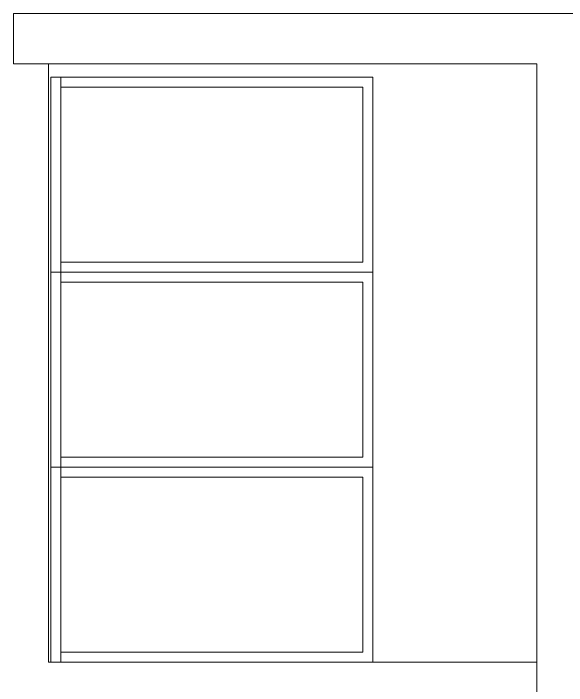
# Model space of a CAD drawing. Header units: inches. Extents: x 41 to 2820, y 110 to 1753.
# Drawn here: x 2366.9 to 2408.1, y 1542.3 to 1592.4 of the extents above; entities that cross this region are included whole.
import ezdxf

# ---------------------------------------------------------------- set-up
doc = ezdxf.new("R2010")
doc.units = ezdxf.units.IN
doc.header["$MEASUREMENT"] = 0
doc.layers.add('I-WALL', color=2, linetype='Continuous', lineweight=13)
doc.layers.add('Q-CASE', color=31, linetype='Continuous', lineweight=9)

# ---------------------------------------------------------------- blocks, each defined once
blk = doc.blocks.new('Counter Top _No Backsplash_ - Standard Counter Top-2889910-New Construction - Partition Plan')
at = {"layer": 'Q-CASE', "lineweight": 13}
for p, q in [((-47.262, 0), (-47.262, -36.375)), ((-2.677, 0), (-47.262, 0))]:
    blk.add_line(p, q, dxfattribs=at)
blk = doc.blocks.new('MLWK_Base Cabinet-Single Door - 30_H x 24_D-2894988-New Construction - Partition Plan')
at = {"layer": 'Q-CASE', "lineweight": 13}
for p, q in [((-6.527, 0), (-6.527, -24)), ((8.002, 0), (-6.527, 0)), ((8.002, -24), (8.002, 0)), ((-5.777, -0.75), (-5.777, -23.25)), ((7.252, -0.75), (-5.777, -0.75)), ((7.252, -23.25), (7.252, -0.75)), ((-6.527, -23.25), (8.002, -23.25)), ((-6.527, -23.25), (-6.527, -24)), ((-5.777, -23.25), (7.252, -23.25)), ((8.002, -24), (8.002, -23.25)), ((-6.527, -24), (8.002, -24)), ((-6.527, -24), (8.002, -24)), ((8.002, -24), (-6.527, -24))]:
    blk.add_line(p, q, dxfattribs=at)
blk = doc.blocks.new('MLWK_Base Cabinet-Single Door - 30_H x 24_D-2894989-New Construction - Partition Plan')
at = {"layer": 'Q-CASE', "lineweight": 13}
for p, q in [((-6.527, 24), (8.002, 24)), ((8.002, 24), (-6.527, 24)), ((-6.527, 24), (-6.527, 0)), ((-6.527, 24), (8.002, 24)), ((-6.527, 24), (-6.527, 23.25)), ((8.002, 0), (8.002, 24)), ((8.002, 23.25), (8.002, 24)), ((8.002, 23.25), (-6.527, 23.25)), ((7.252, 23.25), (-5.777, 23.25)), ((-5.777, 23.25), (-5.777, 0.75)), ((7.252, 0.75), (7.252, 23.25)), ((-5.777, 0.75), (7.252, 0.75)), ((-6.527, 0), (8.002, 0))]:
    blk.add_line(p, q, dxfattribs=at)

msp = doc.modelspace()

# ---------------------------------------------------------------- linework, layer by layer
at = {"layer": 'I-WALL', "color": 250, "lineweight": 20}
for p, q in [((2409.622, 1592.401), (2366.872, 1592.401)), ((2366.872, 1592.401), (2366.872, 1588.651)), ((2366.872, 1588.651), (2405.872, 1588.651)), ((2405.872, 1588.651), (2405.872, 1464.276))]:
    msp.add_line(p, q, dxfattribs=at)

# ---------------------------------------------------------------- block references
at = {"layer": 'Q-CASE', "lineweight": 13}
for name, p, rotation in [('Counter Top _No Backsplash_ - Standard Counter Top-2889910-New Construction - Partition Plan', (2369.497, 1591.328), 89.9999999999999), ('MLWK_Base Cabinet-Single Door - 30_H x 24_D-2894988-New Construction - Partition Plan', (2393.65, 1581.124), 269.9999999999997), ('MLWK_Base Cabinet-Single Door - 30_H x 24_D-2894988-New Construction - Partition Plan', (2393.65, 1566.596), 269.9999999999997), ('MLWK_Base Cabinet-Single Door - 30_H x 24_D-2894989-New Construction - Partition Plan', (2393.65, 1550.592), 90.00000000000026)]:
    msp.add_blockref(name, p, dxfattribs=dict(at, rotation=rotation))

doc.saveas('drawing.dxf')
